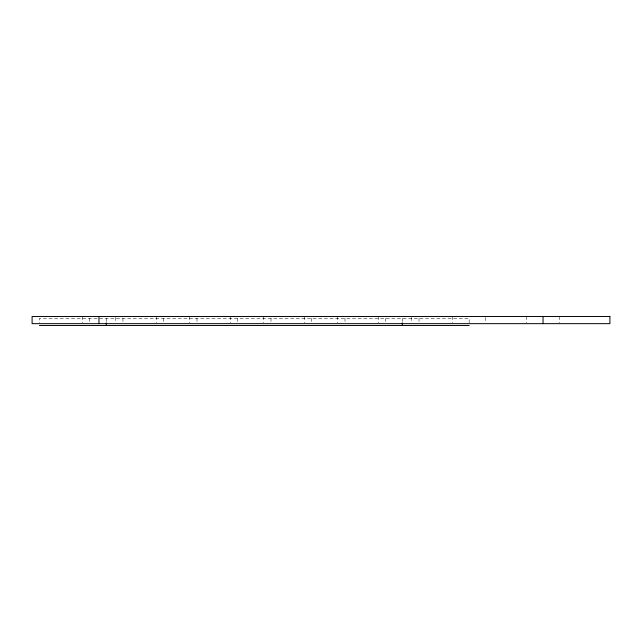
<?xml version="1.0" encoding="UTF-8"?>
<svg xmlns="http://www.w3.org/2000/svg" width="642" height="642" viewBox="0 0 642 642"><rect width="100%" height="100%" fill="white"/><g stroke="black" fill="none" stroke-linecap="round" stroke-linejoin="round"><path stroke-width="0.48" stroke-dasharray="3.21 2.41" d="M559.76 316.498L559.76 322.765M526.336 316.498L526.336 322.765M485.745 317.389L485.745 322.765M469.166 322.822L469.166 318.344L39.395 318.344L39.395 322.822M452.321 316.498L452.321 322.765M419.025 318.344L419.025 322.822M411.731 317.389L411.731 322.765M402.309 318.344L402.309 321.923M385.601 318.344L385.601 322.822M378.298 316.498L378.298 322.765M345.011 318.344L345.011 322.822M337.716 316.498L337.716 322.765M311.587 318.344L311.587 322.822M304.284 316.498L304.284 322.765M270.996 318.344L270.996 322.822M263.702 316.498L263.702 322.765M237.564 318.344L237.564 322.822M230.269 316.498L230.269 322.765M196.982 318.344L196.982 322.822M189.679 316.498L189.679 322.765M163.549 318.344L163.549 322.822M156.255 316.498L156.255 322.765M122.959 318.344L122.959 322.822M115.664 317.389L115.664 322.765M106.251 318.344L106.251 321.923M89.535 318.344L89.535 322.822M82.24 316.498L82.24 322.765"/><path stroke-width="0.96" d="M39.395 325.502L469.166 325.502M543.044 316.498L543.044 323.656M402.309 322.822L402.309 325.502M106.251 322.822L106.251 325.502M98.956 316.498L98.956 323.656M609.9 316.498L32.1 316.498L32.1 323.656L609.9 323.656L609.9 316.498"/></g></svg>
